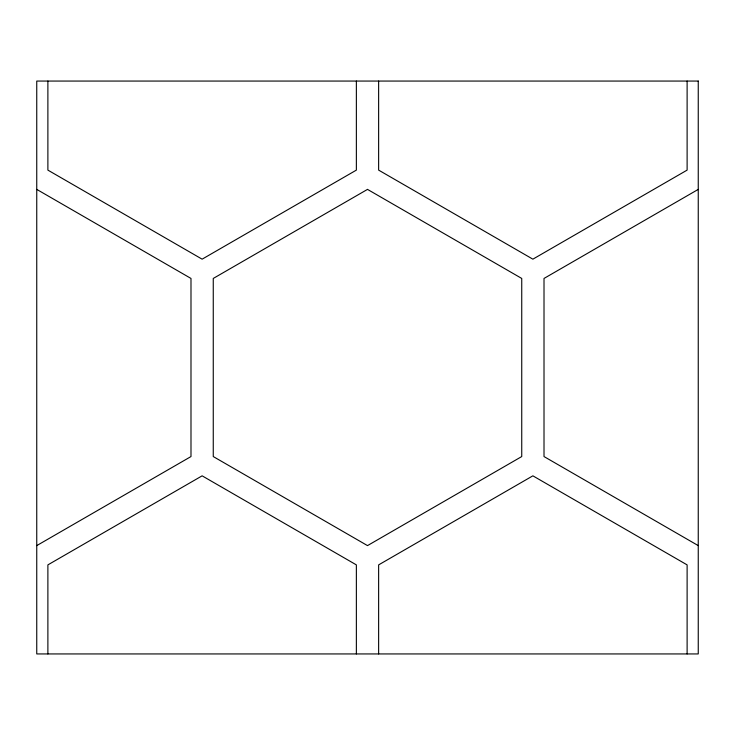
<?xml version="1.0" encoding="UTF-8"?>
<svg xmlns="http://www.w3.org/2000/svg" width="735" height="735" viewBox="0 0 735 735"><rect width="100%" height="100%" fill="white"/><g stroke="black" fill="none" stroke-linecap="round" stroke-linejoin="round"><path stroke-width="1.1" d="M36.75 545.609L190.99 456.554L190.99 278.446L36.75 189.391M698.25 189.391L544.01 278.446L544.01 456.554L698.25 545.609M687.115 81.061L687.115 170.116L532.875 259.17L378.635 170.116L378.635 81.061M687.115 653.939L687.115 564.884L532.875 475.83L378.635 564.884L378.635 653.939M356.365 81.061L356.365 170.116L202.125 259.17L47.885 170.116L47.885 81.061M356.365 653.939L356.365 564.884L202.125 475.83L47.885 564.884L47.885 653.939M367.5 189.391L213.26 278.446L213.26 456.554L367.5 545.609L521.74 456.554L521.74 278.446L367.5 189.391M698.25 81.061L36.75 81.061L36.75 653.939L698.25 653.939L698.25 81.061"/></g></svg>
